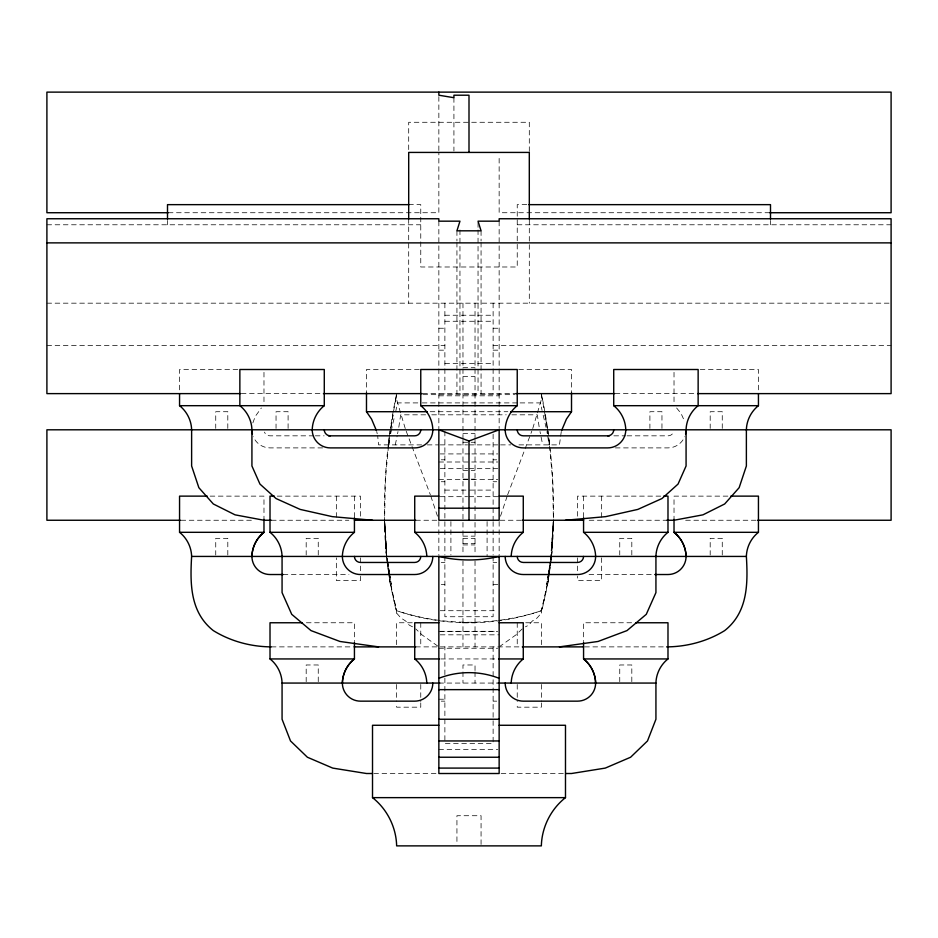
<?xml version="1.0" encoding="UTF-8"?>
<svg xmlns="http://www.w3.org/2000/svg" width="938" height="938" viewBox="0 0 938 938"><rect width="100%" height="100%" fill="white"/><g stroke="black" fill="none" stroke-linecap="round" stroke-linejoin="round"><path stroke-width="0.7" stroke-dasharray="4.69 3.52" d="M386.667 557.172L384.58 520.25L385.401 479.799L389.293 436.92M551.333 557.172L553.42 520.25L552.599 479.799L548.707 436.92A560.842 560.842 0 0 1 553.42 520.25L551.72 552.459L548.214 574.689M553.338 521.68L550.477 560.267M551.849 546.772L553.42 520.25A346.72 346.72 0 0 1 541.355 610.708L541.355 613.112L537.134 617.943L532.315 621.038L528.692 625.177L525.444 626.83M552.072 545.728L551.591 553.162L551.72 552.459M551.497 547.475L553.42 520.25M388.602 444.882L389.293 437.894M388.989 444.882L390.067 437.049M550.407 564.23L548.027 582.568L541.355 613.112M550.594 562.823L551.145 558.591M550.782 561.264L548.027 582.099L548.027 580.95L541.355 610.708C494.561 626.115 443.44 626.115 396.645 610.708L389.974 580.95L389.974 582.099L387.218 561.264M550.958 559.869L551.509 555.706M551.696 554.311L552.06 551.532M548.46 573.048L546.678 584.421L548.003 576.084M548.695 571.629L550.254 561.686M391.017 427.271L393.045 415.311M398.791 427.271L400.69 414.819L426.133 414.819M389.915 433.743L390.29 431.55M389.422 435.49L396.387 395.074M395.379 401.663L396.645 394.675M395.273 444.882L397.137 435.936M390.677 433.743L391.087 431.55M397.571 433.743L398.005 431.55M395.695 411.712L397.454 402.906L420.81 402.906M391.146 431.269L392.025 427.271A55.307 3.412 -78.7 0 1 394.804 415.311M561.287 431.55L559.447 444.882L516.381 444.882M252.85 422.921L255.253 416.402L261.374 407.983M500.493 516.24L507.188 496.132M507.634 494.795L531.811 431.14M532.749 428.514L541.355 399.658L541.355 393.62M522.231 628.917L516.029 634.827L500.271 646.083M408.698 204.648L420.763 204.648L420.763 266.99L517.237 266.99L517.237 204.648L529.302 204.648M168.289 212.727L438.855 212.727L438.855 152.425M769.711 212.727L499.145 212.727L499.145 155.262M46.9 224.78L420.763 224.78M517.237 224.78L891.1 224.78M46.9 303.173L891.1 303.173M444.882 315.238L493.118 315.238M444.882 321.265L493.118 321.265M438.855 328.241L444.882 328.241M493.118 328.241L499.145 328.241M46.9 345.383L444.882 345.383M493.118 345.383L891.1 345.383M438.855 350.167L444.882 350.167M493.118 350.167L499.145 350.167M444.882 363.475L493.118 363.475M462.973 367.708L475.027 367.708M237.783 369.502L179.557 369.502L179.557 393.62M419.204 369.502L366.488 369.502L366.488 393.62M518.796 369.502L571.512 369.502L571.512 393.62M700.217 369.502L758.443 369.502L758.443 393.62M462.973 376.478L475.027 376.478M241.312 393.62L324.278 393.62M422.768 393.62L517.237 393.62M615.176 393.62L698.142 393.62M422.956 394.675L515.044 394.675M438.855 395.813L499.145 395.813M422.276 402.906L518.644 402.906M520.109 402.906L540.546 402.906L542.058 410.457M430.167 411.712L507.833 411.712M431.785 414.819L506.215 414.819M511.867 414.819L537.31 414.819L539.209 427.271M462.973 433.497L475.027 433.497M313.867 435.83L270.015 435.83A6.027 6.027 0 0 1 264.434 432.113M315.332 435.83L324.102 435.83M613.898 435.83L625.599 435.83M627.065 435.83L667.985 435.83A6.027 6.027 0 0 0 673.566 432.113M462.973 442.267L475.027 442.267M421.619 444.882L378.553 444.882L377.697 435.936M427.271 444.882L438.855 444.882M440.285 444.882L467.57 444.882M469 444.882L497.715 444.882M500.587 444.882L510.729 444.882M322.637 447.895L270.015 447.895A18.092 18.092 0 0 1 253.295 436.733M615.363 447.895L667.985 447.895A18.092 18.092 0 0 0 684.705 436.733M440.285 453.922L470.43 453.922M471.873 453.922L497.715 453.922M441.259 459.808L444.882 459.808M493.118 459.808L496.741 459.808M438.855 462L497.715 462M440.285 468.66L467.57 468.66M469 468.66L497.715 468.66M462.973 470.372L475.027 470.372M462.973 479.142L475.027 479.142M438.855 479.541L497.715 479.541M441.259 481.733L444.882 481.733M493.118 481.733L496.741 481.733M444.882 490.105L493.118 490.105M210.124 496.132L263.977 496.132L263.977 520.25M277.285 496.132L360.462 496.132L360.462 520.25M660.715 496.132L577.538 496.132L577.538 520.25M727.876 496.132L674.023 496.132L674.023 520.25M440.285 496.683L467.57 496.683M469 496.683L497.715 496.683M181.011 520.25L252.334 520.25M271.469 520.25L348.819 520.25M415.698 520.25L437.882 520.25M500.118 520.25L523.275 520.25M589.181 520.25L666.531 520.25M685.666 520.25L756.989 520.25M462.973 536.149L475.027 536.149M462.973 538.342L475.027 538.342M462.973 543.512L475.027 543.512M462.973 544.919L475.027 544.919M441.259 562.46L444.882 562.46M493.118 562.46L496.741 562.46M283.17 574.525L348.948 574.525M589.052 574.525L654.83 574.525M441.259 584.397L444.882 584.397M493.118 584.397L499.145 584.397M440.285 610.708L497.715 610.708M306.398 622.762L354.435 622.762L354.435 641.58M412.251 622.762L396.645 622.762L396.645 645.461M462.973 622.762L475.027 622.762M525.749 622.762L541.355 622.762L541.355 645.461M631.602 622.762L583.565 622.762L583.565 641.58M440.285 631.309L497.715 631.309M438.855 631.637L497.715 631.637M440.285 634.827L499.145 634.827M271.305 646.88L354.435 646.88M415.698 646.88L523.275 646.88M584.691 646.88L667.985 646.88M438.855 648.252L497.715 648.252M440.778 658.945L499.145 658.945M438.855 683.063L499.145 683.063M438.855 699.22L444.882 699.22M441.259 701.155L444.882 701.155M493.118 701.155L496.741 701.155M438.855 749.392L497.715 749.392M373.816 773.51L436.838 773.51M501.162 773.51L564.184 773.51M412.556 626.83L409.308 625.177L405.685 621.038L400.866 617.943L396.645 613.112L389.974 582.568L387.593 564.23M437.729 646.083L421.971 634.827L415.769 628.917M676.626 407.983L681.023 413.377L684.81 421.807M406.189 431.14L430.366 494.795M430.812 496.132L437.507 516.24M405.251 428.514L396.645 399.658L396.645 393.62M376.713 431.55L377.205 433.743M541.085 437.049L542.727 444.882M539.995 431.55L540.429 433.743M396.34 395.062A560.842 560.842 0 0 0 384.58 520.25L386.28 552.459L387.523 560.267M546.913 431.55L547.323 433.743M547.722 435.936L549.011 444.882M541.355 394.675L542.621 401.663M541.613 395.074L548.578 435.49A560.842 560.842 0 0 0 541.66 395.062M547.71 431.55L548.085 433.743M546.983 427.271L544.955 415.311M387.746 561.686L389.305 571.629M389.54 573.048L391.322 584.421L389.997 576.084M386.28 552.459L389.786 574.689M385.94 551.532L386.304 554.311M386.491 555.706L387.042 559.869M386.855 558.591L387.406 562.823M549.398 444.882L548.707 437.894M396.645 613.112L396.645 610.708A346.72 346.72 0 0 1 384.58 520.25L386.503 547.475M385.928 545.728L386.409 553.162L384.662 521.68M384.58 520.25L386.151 546.772M770.497 220.465L770.497 224.78M722.26 428.408L722.26 411.712L710.195 411.712L710.195 428.408M722.26 555.038L722.26 538.342L710.195 538.342L710.195 555.038M674.023 372.339L674.023 404.243M661.958 428.408L661.958 411.712L649.905 411.712L649.905 428.408M631.813 555.038L631.813 538.342L619.748 538.342L619.748 555.038M631.813 681.668L631.813 664.972L619.748 664.972L619.748 681.668M601.657 496.132L601.657 520.25M601.657 557.852L601.657 580.552L577.538 580.552L577.538 576.295M583.565 496.132L583.565 520.25M577.538 557.852L577.538 574.877M541.355 684.482L541.355 701.507M541.355 702.925L541.355 707.182L517.237 707.182L517.237 702.925M529.302 151.452L529.302 122.28L408.698 122.28L408.698 151.452M529.302 220.02L529.302 303.173M517.237 622.762L517.237 646.88M517.237 684.482L517.237 701.507M499.145 221.169L499.145 428.537M499.145 521.54L499.145 555.155M493.118 303.173L493.118 393.62M493.118 434.106L493.118 520.25M493.118 521.704L493.118 554.991M493.118 556.433L493.118 616.735L444.882 616.735L444.882 556.433M493.118 646.88L493.118 743.365L444.882 743.365L444.882 646.88M487.092 521.598L487.092 556.433M481.065 230.818L481.065 240.996M481.065 242.391L481.065 393.62M481.065 844.435L481.065 815.72L456.935 815.72L456.935 844.435M478.04 222.634L478.04 228.485M478.04 229.939L478.04 393.62M475.027 303.173L475.027 439.406M475.027 440.356L475.027 555.12M475.027 560.924L475.027 646.88M475.027 670.541L475.027 664.972L462.973 664.972L462.973 670.541M475.027 671.936L475.027 683.063M462.973 303.173L462.973 439.406M462.973 440.356L462.973 555.12M462.973 560.924L462.973 646.88M462.973 671.936L462.973 683.063M459.96 229.939L459.96 393.62M456.935 230.818L456.935 240.996M456.935 242.391L456.935 393.62M453.922 97.704L453.922 150.995M450.908 521.598L450.908 554.991M444.882 303.173L444.882 393.62M444.882 431.246L444.882 520.25M444.882 521.704L444.882 554.991M438.855 96.637L438.855 150.995M438.855 221.169L438.855 429.803M438.855 521.54L438.855 555.155M420.763 622.762L420.763 646.88M420.763 684.482L420.763 701.507M420.763 702.925L420.763 707.182L396.645 707.182L396.645 702.925M408.698 218.753L408.698 303.173M396.645 684.482L396.645 701.507M360.462 557.852L360.462 574.877M360.462 576.295L360.462 580.552L336.343 580.552L336.343 557.852M354.435 496.132L354.435 520.25M336.343 496.132L336.343 520.25M318.252 555.038L318.252 538.342L306.187 538.342L306.187 555.038M318.252 681.668L318.252 664.972L306.187 664.972L306.187 681.668M288.095 428.408L288.095 411.712L276.042 411.712L276.042 428.408M263.977 372.339L263.977 405.685M227.805 428.408L227.805 411.712L215.74 411.712L215.74 428.408M227.805 555.038L227.805 538.342L215.74 538.342L215.74 555.038M167.503 220.465L167.503 224.78M543.196 415.311A55.307 3.412 78.7 0 1 545.975 427.271M541.355 610.708A223.115 223.115 0 0 1 396.645 610.708"/><path stroke-width="1.41" d="M283.17 574.525L270.015 574.525A18.092 18.092 0 0 1 251.923 556.433C252.134 547.124 256.66 538.072 263.977 532.315L263.977 519.289M432.817 683.063A18.092 18.092 0 0 1 414.725 701.155L360.462 701.155A18.092 18.092 0 0 1 342.37 683.063C342.581 673.754 347.107 664.702 354.435 658.945L354.435 642.624M511.21 556.433C511.421 547.124 515.947 538.072 523.275 532.315L523.275 496.132L499.145 496.132M511.21 683.063C511.421 673.754 515.947 664.702 523.275 658.945L523.275 622.762L499.145 622.762M565.649 773.51L571.512 773.51L605.28 768.093L630.606 757.236L647.49 740.95L655.932 719.247L655.932 683.063C656.143 673.754 660.669 664.702 667.985 658.945L667.985 622.762L635.964 622.762M685.572 434.036A18.092 18.092 0 0 0 686.077 429.803C686.299 420.494 690.825 411.442 698.142 405.685L698.142 369.502L613.722 369.502L613.722 405.685C621.038 411.442 625.564 420.494 625.775 429.803A18.092 18.092 0 0 1 607.695 447.895L523.275 447.895A18.092 18.092 0 0 1 505.183 429.803C505.394 420.494 509.92 411.442 517.237 405.685L517.237 369.502L420.763 369.502L420.763 405.685C428.08 411.442 432.606 420.494 432.817 429.803A18.092 18.092 0 0 1 414.725 447.895L330.305 447.895A18.092 18.092 0 0 1 312.225 429.803C312.436 420.494 316.962 411.442 324.278 405.685L324.278 369.502L239.858 369.502L239.858 405.685C247.175 411.442 251.701 420.494 251.923 429.803A18.092 18.092 0 0 0 252.428 434.036M666.695 646.88C687.073 646.739 707.275 641.346 724.675 630.606C747.973 612.186 747.961 583.588 746.378 556.433C746.589 547.124 751.127 538.072 758.443 532.315L758.443 496.132L730.784 496.132M561.628 430.483L566.423 419.11L571.512 411.712L571.512 392.788M354.435 517.846L354.435 532.315C347.107 538.072 342.581 547.124 342.37 556.433A18.092 18.092 0 0 0 360.462 574.525L414.725 574.525A18.092 18.092 0 0 0 432.817 556.433M758.443 394.112L758.443 405.685C751.127 411.442 746.589 420.494 746.378 429.803L746.378 465.987L739.144 487.69L724.675 503.976L702.961 514.833L674.023 520.25M663.623 496.132L667.985 496.132L667.985 532.315C660.669 538.072 656.143 547.124 655.932 556.433L655.932 592.617L646.282 614.32L626.983 630.606L598.045 641.463L559.447 646.88M499.145 725.273L565.485 725.273L565.485 797.64C550.841 809.154 541.789 827.257 541.355 845.877L396.645 845.877C396.211 827.257 387.16 809.154 372.515 797.64L372.515 725.273L438.855 725.273M469 441.001L499.145 429.803L499.145 520.25L438.855 520.25L438.855 429.803L469 441.001L469 520.25M565.485 520.25L605.678 516.639L637.84 509.404L661.958 498.547L678.045 484.078L686.077 465.987L686.077 429.803M409.05 204.648L167.503 204.648L167.503 219.035M528.95 204.648L770.497 204.648L770.497 219.035M168.289 212.727L46.9 212.727L46.9 92.123L891.1 92.123L891.1 212.727L769.711 212.727M46.9 242.872L891.1 242.872M240.363 393.62L46.9 393.62L46.9 218.753L438.855 218.753L438.855 221.169L459.96 221.169L456.935 230.818L481.065 230.818L478.04 221.169L499.145 221.169L499.145 218.753L891.1 218.753L891.1 393.62L697.638 393.62M323.434 393.62L422.1 393.62M515.9 393.62L614.566 393.62M179.557 394.112L179.557 405.685L324.278 405.685M420.763 405.685L517.237 405.685M613.722 405.685L758.443 405.685M366.488 392.788L366.488 411.712L427.271 411.712M510.729 411.712L571.512 411.712M328.488 435.83L414.725 435.83A6.027 6.027 0 0 0 420.763 429.803M609.512 435.83L523.275 435.83A6.027 6.027 0 0 1 517.237 429.803M207.216 496.132L179.557 496.132L179.557 532.315C186.873 538.072 191.411 547.124 191.622 556.433C190.039 583.588 190.027 612.186 213.325 630.606C230.725 641.346 250.927 646.739 271.305 646.88M274.377 496.132L270.015 496.132L270.015 532.315C277.331 538.072 281.857 547.124 282.068 556.433L282.068 592.617L291.718 614.32L311.017 630.606L339.955 641.463L378.553 646.88M438.855 496.132L414.725 496.132L414.725 532.315C422.053 538.072 426.579 547.124 426.79 556.433M438.855 508.197L499.145 508.197M180.272 520.25L46.9 520.25L46.9 429.803L891.1 429.803L891.1 520.25L757.728 520.25M263.812 520.25L271.27 520.25M354.435 520.25L415.698 520.25M522.302 520.25L583.565 520.25M666.73 520.25L674.188 520.25M179.557 532.315L263.977 532.315A31.658 31.658 0 0 0 251.923 556.433M270.015 532.315L354.435 532.315M414.725 532.315L523.275 532.315M583.565 517.846L583.565 532.315L667.985 532.315M758.443 532.315L674.023 532.315L674.023 519.289M191.622 556.433L746.378 556.433M654.83 574.525L667.985 574.525A18.092 18.092 0 0 0 686.077 556.433C685.866 547.124 681.34 538.072 674.023 532.315A31.658 31.658 0 0 1 686.077 556.433M302.036 622.762L270.015 622.762L270.015 658.945C277.331 664.702 281.857 673.754 282.068 683.063L282.068 719.247L290.51 740.95L307.394 757.236L332.72 768.093L366.488 773.51L372.351 773.51M438.855 622.762L414.725 622.762L414.725 658.945C422.053 664.702 426.579 673.754 426.79 683.063M354.435 646.88L415.698 646.88M522.302 646.88L583.565 646.88M270.015 658.945L354.435 658.945A31.658 31.658 0 0 0 342.37 683.063M414.725 658.945L439.336 658.945M498.664 658.945L523.275 658.945M667.985 658.945L583.565 658.945L583.565 642.624M282.068 683.063L439.887 683.063M498.113 683.063L655.932 683.063M438.855 689.641L499.145 689.641M438.855 719.247L499.145 719.247M438.855 740.95L499.145 740.95M438.855 757.236L499.145 757.236M438.855 768.093L499.145 768.093M372.515 797.64L565.485 797.64M372.515 520.25L332.322 516.639L300.16 509.404L276.042 498.547L259.955 484.078L251.923 465.987L251.923 429.803M263.977 520.25L235.039 514.833L213.325 503.976L198.856 487.69L191.622 465.987L191.622 429.803C191.411 420.494 186.873 411.442 179.557 405.685M583.565 532.315C590.893 538.072 595.419 547.124 595.63 556.433A18.092 18.092 0 0 1 577.538 574.525L523.275 574.525A18.092 18.092 0 0 1 505.183 556.433M366.488 411.712L371.577 419.11L376.373 430.483M595.63 683.063C595.419 673.754 590.893 664.702 583.565 658.945A31.658 31.658 0 0 1 595.63 683.063A18.092 18.092 0 0 1 577.538 701.155L523.275 701.155A18.092 18.092 0 0 1 505.183 683.063M529.302 219.035L529.302 152.425L408.698 152.425L408.698 219.035M469 152.425L469 95.207L453.922 95.207L453.922 97.704L438.855 95.207L438.855 92.123M438.855 678.315A78.393 73.668 0 0 1 499.145 678.315M583.565 556.433A6.027 6.027 0 0 1 577.538 562.46L523.275 562.46A6.027 6.027 0 0 1 517.237 556.433M354.435 556.433A6.027 6.027 0 0 0 360.462 562.46L414.725 562.46A6.027 6.027 0 0 0 420.763 556.433M613.722 429.803A6.027 6.027 0 0 1 607.695 435.83M330.305 435.83A6.027 6.027 0 0 1 324.278 429.803M499.145 556.433C479.412 561.135 458.588 561.135 438.855 556.433L438.855 773.51L499.145 773.51L499.145 556.433"/></g></svg>
